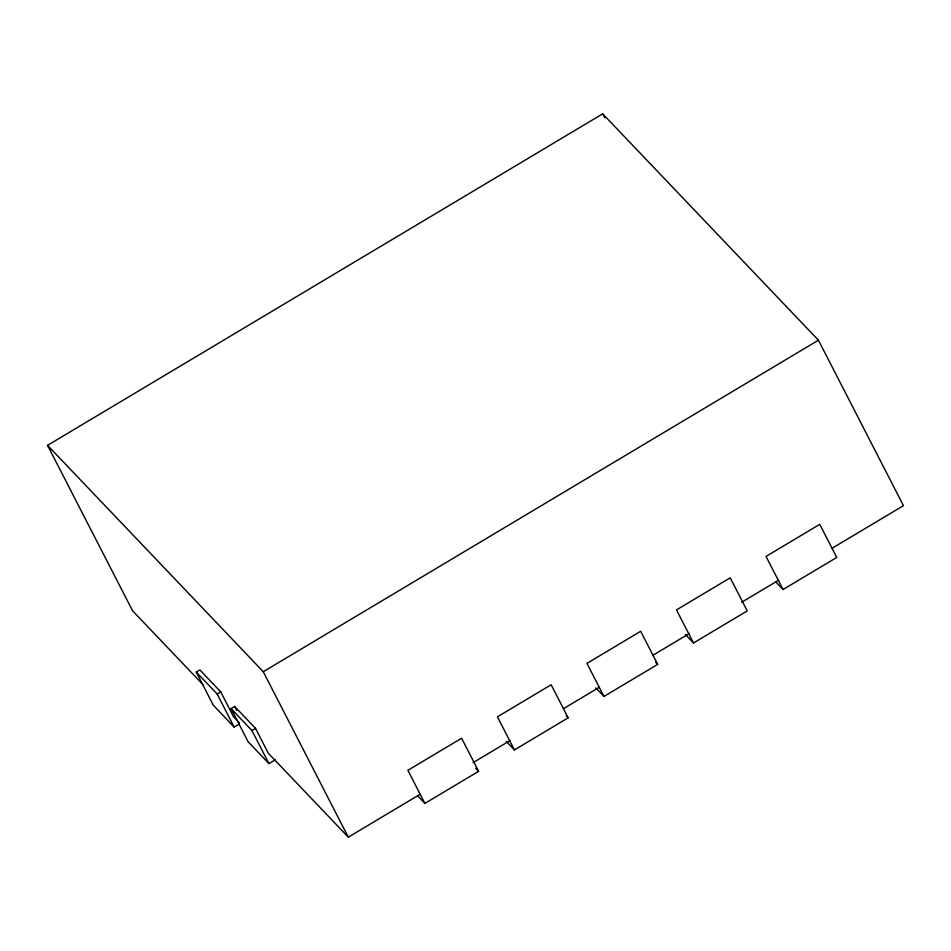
<?xml version="1.0" encoding="UTF-8"?>
<svg xmlns="http://www.w3.org/2000/svg" width="951" height="951" viewBox="0 0 951 951"><rect width="100%" height="100%" fill="white"/><g stroke="black" fill="none" stroke-linecap="round" stroke-linejoin="round"><path stroke-width="1.43" d="M203.49 685.195L132.581 610.792L47.55 445.341L602.696 113.835L818.419 340.208L903.45 505.659L832.149 548.24M239.176 724.08L234.16 727.087L213.274 705.178L196.275 672.084L199.853 669.944L220.727 691.852L233.482 716.674L239.45 722.938M196.275 672.084L217.149 693.992L220.727 691.852M47.55 445.341L263.272 671.715L818.419 340.208M275.231 759.849L268.943 763.594L248.068 741.685L231.069 708.602L234.647 706.462L255.522 728.371L268.277 753.192L348.304 837.165L419.605 794.584M231.069 708.602L251.944 730.511L255.522 728.371M473.087 762.654L510.009 740.603M563.491 708.673L599.142 687.383M652.612 655.453L689.546 633.402M741.744 602.221L778.667 580.181M424.883 803.393L478.615 771.309L461.604 738.226L407.884 770.31L424.883 803.393L417.751 795.904M514.42 749.923L568.151 717.85L551.14 684.756L497.421 716.84L514.42 749.923L506.277 741.376M603.968 696.453L657.688 664.38L640.677 631.286L586.957 663.37L603.968 696.453L595.813 687.906M693.505 642.995L747.224 610.911L730.225 577.816L676.494 609.9L693.505 642.995L685.35 634.436M783.042 589.525L836.761 557.441L819.762 524.346L766.03 556.43L783.042 589.525L775.909 582.036M655.655 662.241L657.688 664.38M566.107 715.711L568.151 717.85M475.548 768.111L478.615 771.309M602.696 113.835L604.717 117.769M263.272 671.715L348.304 837.165M251.944 730.511L268.943 763.594M234.647 706.462L236.656 710.385M217.149 693.992L234.16 727.087"/></g></svg>
